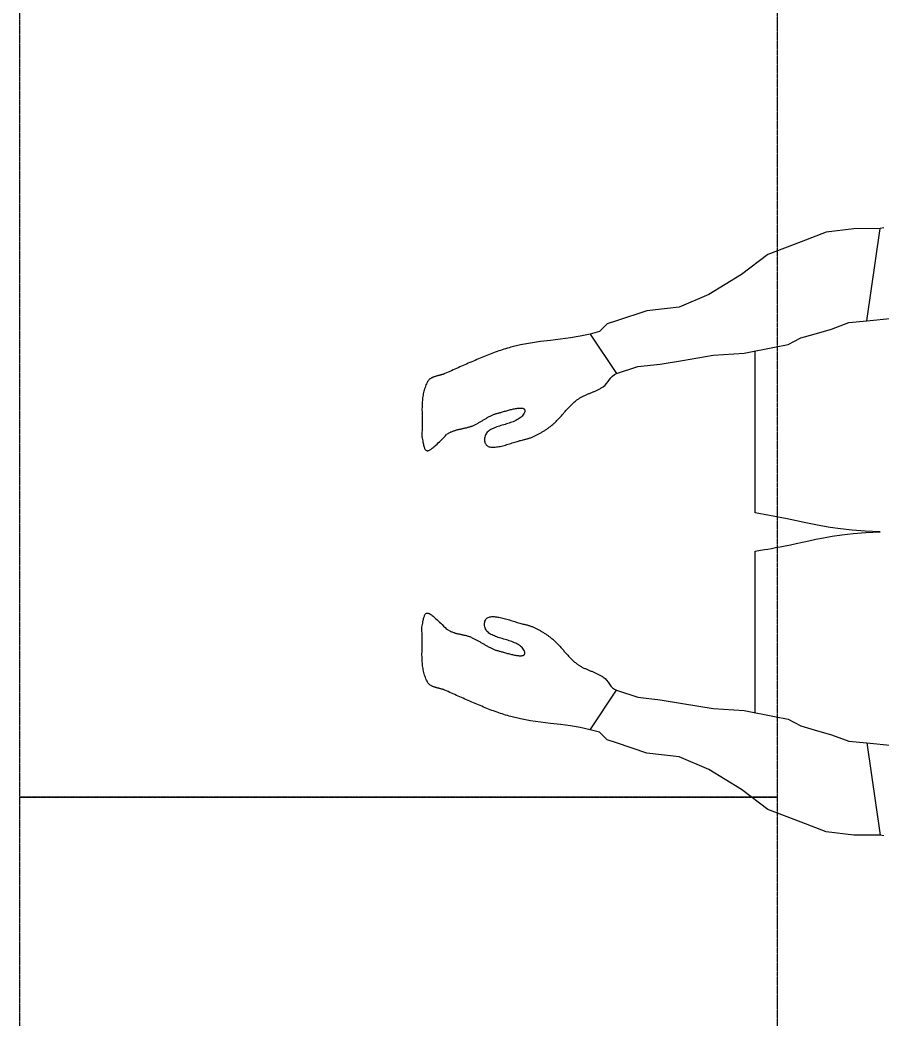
# Model space of a CAD drawing. Header units: millimetres. Extents: x -155 to 94595, y -3153 to 63413.
# Drawn here: x 92565 to 93248, y 46551 to 47343 of the extents above; entities that cross this region are included whole.
import ezdxf

# ---------------------------------------------------------------- set-up
doc = ezdxf.new("R2010")
doc.units = ezdxf.units.MM
doc.linetypes.add('TRATTEGGIATA2', pattern=[0.375, 0.25, -0.125])
doc.layers.add('5', color=1, linetype='TRATTEGGIATA2')
doc.layers.add('int', color=185, linetype='Continuous')

msp = doc.modelspace()

# ---------------------------------------------------------------- linework, layer by layer
at = {"layer": '5'}
for points in [[(93164.86, 46726.989), (92564.86, 46726.989), (92564.86, 47626.989), (93164.86, 47626.989)], [(93164.86, 45826.989), (92564.86, 45826.989), (92564.86, 46726.989), (93164.86, 46726.989)]]:
    msp.add_lwpolyline(points, close=True, dxfattribs=at)
at = {"layer": 'int'}
for p, q in [((93225.641, 47177.339), (93203.65, 47174.742)), ((93246.508, 47177.56), (93225.641, 47177.339)), ((93236.057, 47104.408), (93246.508, 47177.56)), ((93249.456, 47178.092), (93246.508, 47177.56)), ((93203.65, 47174.742), (93183.806, 47167.109)), ((93183.806, 47167.109), (93157.543, 47157.008)), ((93157.543, 47157.008), (93136.495, 47141.172)), ((93136.495, 47141.172), (93110.654, 47125.308)), ((93110.654, 47125.308), (93087.313, 47115.305)), ((93087.313, 47115.305), (93061.564, 47112.428)), ((93061.564, 47112.428), (93037.502, 47104.408)), ((93236.057, 47104.408), (93256.871, 47106.489)), ((93030.1, 47101.94), (93024.188, 47095.854)), ((93037.502, 47104.408), (93030.1, 47101.94)), ((93194.256, 47093.957), (93208.067, 47097.903)), ((93208.067, 47097.903), (93221.741, 47102.976)), ((93221.741, 47102.976), (93236.057, 47104.408)), ((92993.118, 47089.862), (92985.21, 47088.896)), ((93001.004, 47090.94), (92993.118, 47089.862)), ((93008.841, 47092.261), (93001.004, 47090.94)), ((93016.601, 47093.957), (93008.841, 47092.261)), ((93024.188, 47095.854), (93016.601, 47093.957)), ((93016.601, 47093.957), (93037.502, 47062.606)), ((93173.721, 47085.67), (93183.663, 47090.931)), ((93183.663, 47090.931), (93194.256, 47093.957)), ((92946.988, 47081.438), (92945.619, 47080.986)), ((92948.362, 47081.877), (92946.988, 47081.438)), ((92949.739, 47082.304), (92948.362, 47081.877)), ((92951.121, 47082.719), (92949.739, 47082.304)), ((92952.508, 47083.12), (92951.121, 47082.719)), ((92953.899, 47083.507), (92952.508, 47083.12)), ((92961.624, 47085.347), (92953.899, 47083.507)), ((92969.436, 47086.771), (92961.624, 47085.347)), ((92977.307, 47087.91), (92969.436, 47086.771)), ((92985.21, 47088.896), (92977.307, 47087.91)), ((93138.746, 47078.675), (93162.905, 47083.507)), ((93162.905, 47083.507), (93173.721, 47085.67)), ((92926.781, 47073.691), (92925.453, 47073.12)), ((92928.111, 47074.258), (92926.781, 47073.691)), ((92929.442, 47074.819), (92928.111, 47074.258)), ((92930.776, 47075.375), (92929.442, 47074.819)), ((92932.111, 47075.925), (92930.776, 47075.375)), ((92933.449, 47076.469), (92932.111, 47075.925)), ((92934.789, 47077.005), (92933.449, 47076.469)), ((92936.132, 47077.534), (92934.789, 47077.005)), ((92937.478, 47078.055), (92936.132, 47077.534)), ((92938.826, 47078.568), (92937.478, 47078.055)), ((92940.178, 47079.071), (92938.826, 47078.568)), ((92941.533, 47079.566), (92940.178, 47079.071)), ((92942.891, 47080.05), (92941.533, 47079.566)), ((92944.253, 47080.523), (92942.891, 47080.05)), ((92945.619, 47080.986), (92944.253, 47080.523)), ((93089.753, 47073.057), (93114.051, 47077.106)), ((93114.051, 47077.106), (93138.746, 47078.675)), ((93147.36, 46952.223), (93147.36, 47080.398)), ((92908.266, 47065.497), (92906.944, 47064.912)), ((92909.587, 47066.083), (92908.266, 47065.497)), ((92910.908, 47066.672), (92909.587, 47066.083)), ((92912.228, 47067.261), (92910.908, 47066.672)), ((92913.548, 47067.852), (92912.228, 47067.261)), ((92914.869, 47068.442), (92913.548, 47067.852)), ((92916.189, 47069.033), (92914.869, 47068.442)), ((92917.51, 47069.623), (92916.189, 47069.033)), ((92918.832, 47070.211), (92917.51, 47069.623)), ((92920.154, 47070.798), (92918.832, 47070.211)), ((92921.477, 47071.383), (92920.154, 47070.798)), ((92922.801, 47071.965), (92921.477, 47071.383)), ((92924.126, 47072.544), (92922.801, 47071.965)), ((92925.453, 47073.12), (92924.126, 47072.544)), ((93037.502, 47062.606), (93054.374, 47068.23)), ((93054.374, 47068.23), (93072.231, 47070.136)), ((93072.231, 47070.136), (93089.753, 47073.057)), ((92889.096, 47057.836), (92888.822, 47057.561)), ((92889.385, 47058.095), (92889.096, 47057.836)), ((92889.688, 47058.339), (92889.385, 47058.095)), ((92890.005, 47058.57), (92889.688, 47058.339)), ((92890.335, 47058.787), (92890.005, 47058.57)), ((92890.676, 47058.992), (92890.335, 47058.787)), ((92891.029, 47059.186), (92890.676, 47058.992)), ((92891.393, 47059.369), (92891.029, 47059.186)), ((92891.766, 47059.541), (92891.393, 47059.369)), ((92892.148, 47059.705), (92891.766, 47059.541)), ((92892.539, 47059.859), (92892.148, 47059.705)), ((92892.936, 47060.006), (92892.539, 47059.859)), ((92893.341, 47060.146), (92892.936, 47060.006)), ((92893.751, 47060.28), (92893.341, 47060.146)), ((92894.167, 47060.407), (92893.751, 47060.28)), ((92894.587, 47060.53), (92894.167, 47060.407)), ((92895.01, 47060.649), (92894.587, 47060.53)), ((92895.437, 47060.765), (92895.01, 47060.649)), ((92895.865, 47060.878), (92895.437, 47060.765)), ((92896.295, 47060.989), (92895.865, 47060.878)), ((92896.725, 47061.099), (92896.295, 47060.989)), ((92897.155, 47061.209), (92896.725, 47061.099)), ((92897.584, 47061.319), (92897.155, 47061.209)), ((92898.011, 47061.43), (92897.584, 47061.319)), ((92898.435, 47061.543), (92898.011, 47061.43)), ((92898.857, 47061.659), (92898.435, 47061.543)), ((92899.274, 47061.778), (92898.857, 47061.659)), ((92899.686, 47061.902), (92899.274, 47061.778)), ((92900.093, 47062.03), (92899.686, 47061.902)), ((92900.493, 47062.164), (92900.093, 47062.03)), ((92900.886, 47062.304), (92900.493, 47062.164)), ((92901.271, 47062.451), (92900.886, 47062.304)), ((92901.648, 47062.606), (92901.271, 47062.451)), ((92902.973, 47063.177), (92901.648, 47062.606)), ((92904.298, 47063.752), (92902.973, 47063.177)), ((92905.621, 47064.33), (92904.298, 47063.752)), ((92906.944, 47064.912), (92905.621, 47064.33)), ((93030.911, 47056.249), (93032.035, 47057.815)), ((93032.035, 47057.815), (93033.189, 47059.326)), ((93033.189, 47059.326), (93034.44, 47060.69)), ((93034.44, 47060.69), (93035.855, 47061.814)), ((93035.855, 47061.814), (93037.502, 47062.606)), ((92885.485, 47050.626), (92885.179, 47049.613)), ((92885.825, 47051.63), (92885.485, 47050.626)), ((92886.198, 47052.626), (92885.825, 47051.63)), ((92886.608, 47053.612), (92886.198, 47052.626)), ((92887.054, 47054.587), (92886.608, 47053.612)), ((92887.54, 47055.552), (92887.054, 47054.587)), ((92887.707, 47055.934), (92887.54, 47055.552)), ((92887.893, 47056.296), (92887.707, 47055.934)), ((92888.099, 47056.639), (92887.893, 47056.296)), ((92888.323, 47056.964), (92888.099, 47056.639)), ((92888.564, 47057.271), (92888.323, 47056.964)), ((92888.822, 47057.561), (92888.564, 47057.271)), ((93022.335, 47049.547), (93022.878, 47049.805)), ((93022.878, 47049.805), (93023.416, 47050.07)), ((93023.416, 47050.07), (93023.95, 47050.342)), ((93023.95, 47050.342), (93024.48, 47050.622)), ((93024.48, 47050.622), (93025.006, 47050.909)), ((93025.006, 47050.909), (93025.526, 47051.206)), ((93025.526, 47051.206), (93026.04, 47051.512)), ((93026.04, 47051.512), (93026.549, 47051.829)), ((93026.549, 47051.829), (93027.051, 47052.156)), ((93027.051, 47052.156), (93028.486, 47053.327)), ((93028.486, 47053.327), (93029.75, 47054.722)), ((93029.75, 47054.722), (93030.911, 47056.249)), ((92883.814, 47042.308), (92883.713, 47041.239)), ((92883.936, 47043.371), (92883.814, 47042.308)), ((92884.08, 47044.428), (92883.936, 47043.371)), ((92884.247, 47045.479), (92884.08, 47044.428)), ((92884.439, 47046.524), (92884.247, 47045.479)), ((92884.657, 47047.561), (92884.439, 47046.524)), ((92884.903, 47048.591), (92884.657, 47047.561)), ((92885.179, 47049.613), (92884.903, 47048.591)), ((93006.151, 47041.706), (93006.635, 47042.06)), ((93006.635, 47042.06), (93007.127, 47042.402)), ((93007.127, 47042.402), (93007.625, 47042.732)), ((93007.625, 47042.732), (93008.13, 47043.052)), ((93008.13, 47043.052), (93008.641, 47043.361)), ((93008.641, 47043.361), (93009.157, 47043.66)), ((93009.157, 47043.66), (93009.679, 47043.951)), ((93009.679, 47043.951), (93010.207, 47044.232)), ((93010.207, 47044.232), (93010.738, 47044.506)), ((93010.738, 47044.506), (93011.274, 47044.773)), ((93011.274, 47044.773), (93011.814, 47045.033)), ((93011.814, 47045.033), (93012.358, 47045.288)), ((93012.358, 47045.288), (93012.904, 47045.536)), ((93012.904, 47045.536), (93013.454, 47045.78)), ((93013.454, 47045.78), (93014.006, 47046.02)), ((93014.006, 47046.02), (93014.56, 47046.257)), ((93014.56, 47046.257), (93015.116, 47046.49)), ((93015.116, 47046.49), (93015.673, 47046.722)), ((93015.673, 47046.722), (93016.231, 47046.951)), ((93016.231, 47046.951), (93016.79, 47047.18)), ((93016.79, 47047.18), (93017.349, 47047.408)), ((93017.349, 47047.408), (93017.908, 47047.637)), ((93017.908, 47047.637), (93018.467, 47047.866)), ((93018.467, 47047.866), (93019.025, 47048.097)), ((93019.025, 47048.097), (93019.582, 47048.33)), ((93019.582, 47048.33), (93020.137, 47048.565)), ((93020.137, 47048.565), (93020.69, 47048.804)), ((93020.69, 47048.804), (93021.241, 47049.047)), ((93021.241, 47049.047), (93021.79, 47049.294)), ((93021.79, 47049.294), (93022.335, 47049.547)), ((92883.44, 47034.736), (92883.436, 47033.641)), ((92883.453, 47035.829), (92883.44, 47034.736)), ((92883.477, 47036.918), (92883.453, 47035.829)), ((92883.514, 47038.005), (92883.477, 47036.918)), ((92883.564, 47039.087), (92883.514, 47038.005)), ((92883.63, 47040.165), (92883.564, 47039.087)), ((92883.713, 47041.239), (92883.63, 47040.165)), ((92951.98, 47033.621), (92952.799, 47033.835)), ((92952.799, 47033.835), (92953.619, 47034.042)), ((92953.619, 47034.042), (92954.436, 47034.24)), ((92954.436, 47034.24), (92955.246, 47034.428)), ((92955.246, 47034.428), (92956.047, 47034.603)), ((92956.047, 47034.603), (92956.836, 47034.763)), ((92956.836, 47034.763), (92957.608, 47034.907)), ((92957.608, 47034.907), (92958.36, 47035.032)), ((92958.36, 47035.032), (92959.088, 47035.137)), ((92959.088, 47035.137), (92959.791, 47035.219)), ((92959.791, 47035.219), (92960.463, 47035.276)), ((92960.463, 47035.276), (92961.102, 47035.308)), ((92961.102, 47035.308), (92961.704, 47035.31)), ((92961.704, 47035.31), (92962.265, 47035.283)), ((92962.265, 47035.283), (92962.783, 47035.223)), ((92962.783, 47035.223), (92963.254, 47035.128)), ((92963.254, 47035.128), (92963.675, 47034.997)), ((92963.675, 47034.997), (92964.041, 47034.828)), ((92964.041, 47034.828), (92964.35, 47034.619)), ((92964.35, 47034.619), (92964.598, 47034.367)), ((92964.598, 47034.367), (92964.783, 47034.071)), ((92964.783, 47034.071), (92964.899, 47033.729)), ((92997.455, 47033.267), (92997.96, 47033.838)), ((92997.96, 47033.838), (92998.467, 47034.406)), ((92998.467, 47034.406), (92998.978, 47034.971)), ((92998.978, 47034.971), (92999.492, 47035.532)), ((92999.492, 47035.532), (93000.01, 47036.087)), ((93000.01, 47036.087), (93000.533, 47036.638)), ((93000.533, 47036.638), (93001.061, 47037.182)), ((93001.061, 47037.182), (93001.596, 47037.72)), ((93001.596, 47037.72), (93002.136, 47038.25)), ((93002.136, 47038.25), (93002.684, 47038.773)), ((93002.684, 47038.773), (93003.24, 47039.287)), ((93003.24, 47039.287), (93003.803, 47039.792)), ((93003.803, 47039.792), (93004.376, 47040.286)), ((93004.376, 47040.286), (93004.957, 47040.771)), ((93004.957, 47040.771), (93005.549, 47041.244)), ((93005.549, 47041.244), (93006.151, 47041.706)), ((92883.436, 47033.641), (92883.441, 47032.544)), ((92883.441, 47032.544), (92883.451, 47031.445)), ((92883.451, 47031.445), (92883.466, 47030.345)), ((92883.466, 47030.345), (92883.484, 47029.244)), ((92883.484, 47029.244), (92883.503, 47028.143)), ((92883.503, 47028.143), (92883.523, 47027.042)), ((92883.523, 47027.042), (92883.541, 47025.941)), ((92883.541, 47025.941), (92883.556, 47024.84)), ((92931.572, 47025.626), (92932.09, 47025.938)), ((92932.09, 47025.938), (92932.608, 47026.249)), ((92932.608, 47026.249), (92933.127, 47026.559)), ((92933.127, 47026.559), (92933.646, 47026.867)), ((92933.646, 47026.867), (92934.167, 47027.171)), ((92934.167, 47027.171), (92934.689, 47027.472)), ((92934.689, 47027.472), (92935.213, 47027.769)), ((92935.213, 47027.769), (92935.739, 47028.06)), ((92935.739, 47028.06), (92936.266, 47028.346)), ((92936.266, 47028.346), (92936.797, 47028.626)), ((92936.797, 47028.626), (92937.33, 47028.899)), ((92937.33, 47028.899), (92937.866, 47029.164)), ((92937.866, 47029.164), (92938.405, 47029.421)), ((92938.405, 47029.421), (92938.948, 47029.67)), ((92938.948, 47029.67), (92939.494, 47029.908)), ((92939.494, 47029.908), (92940.045, 47030.137)), ((92940.045, 47030.137), (92940.6, 47030.354)), ((92940.6, 47030.354), (92941.159, 47030.56)), ((92941.159, 47030.56), (92941.724, 47030.754)), ((92941.724, 47030.754), (92942.293, 47030.935)), ((92942.293, 47030.935), (92942.868, 47031.102)), ((92942.868, 47031.102), (92943.449, 47031.255)), ((92943.449, 47031.255), (92943.993, 47031.395)), ((92943.993, 47031.395), (92944.58, 47031.552)), ((92944.58, 47031.552), (92945.204, 47031.724)), ((92945.204, 47031.724), (92945.863, 47031.909)), ((92945.863, 47031.909), (92946.554, 47032.105)), ((92946.554, 47032.105), (92947.272, 47032.31)), ((92947.272, 47032.31), (92948.015, 47032.522)), ((92948.015, 47032.522), (92948.78, 47032.74)), ((92948.78, 47032.74), (92949.562, 47032.96)), ((92949.562, 47032.96), (92950.358, 47033.182)), ((92950.358, 47033.182), (92951.165, 47033.403)), ((92951.165, 47033.403), (92951.98, 47033.621)), ((92959.6, 47026.389), (92958.7, 47025.873)), ((92960.454, 47026.943), (92959.6, 47026.389)), ((92961.257, 47027.539), (92960.454, 47026.943)), ((92962.005, 47028.179), (92961.257, 47027.539)), ((92962.692, 47028.867), (92962.005, 47028.179)), ((92963.315, 47029.607), (92962.692, 47028.867)), ((92963.869, 47030.402), (92963.315, 47029.607)), ((92964.35, 47031.255), (92963.869, 47030.402)), ((92964.622, 47031.858), (92964.35, 47031.255)), ((92964.81, 47032.405), (92964.622, 47031.858)), ((92964.916, 47032.898), (92964.81, 47032.405)), ((92964.899, 47033.729), (92964.945, 47033.339)), ((92964.945, 47033.339), (92964.916, 47032.898)), ((92990.868, 47025.873), (92991.391, 47026.423)), ((92991.391, 47026.423), (92991.909, 47026.979)), ((92991.909, 47026.979), (92992.423, 47027.54)), ((92992.423, 47027.54), (92992.934, 47028.104)), ((92992.934, 47028.104), (92993.441, 47028.673)), ((92993.441, 47028.673), (92993.946, 47029.244)), ((92993.946, 47029.244), (92994.448, 47029.817)), ((92994.448, 47029.817), (92994.95, 47030.392)), ((92994.95, 47030.392), (92995.45, 47030.967)), ((92995.45, 47030.967), (92995.951, 47031.543)), ((92995.951, 47031.543), (92996.451, 47032.119)), ((92996.451, 47032.119), (92996.952, 47032.694)), ((92996.952, 47032.694), (92997.455, 47033.267)), ((92883.493, 47018.281), (92883.443, 47017.199)), ((92883.529, 47019.367), (92883.493, 47018.281)), ((92883.553, 47020.457), (92883.529, 47019.367)), ((92883.566, 47021.549), (92883.553, 47020.457)), ((92883.556, 47024.84), (92883.566, 47023.742)), ((92883.566, 47023.742), (92883.57, 47022.645)), ((92883.57, 47022.645), (92883.566, 47021.549)), ((92912.175, 47018.081), (92911.653, 47017.956)), ((92912.699, 47018.203), (92912.175, 47018.081)), ((92913.224, 47018.322), (92912.699, 47018.203)), ((92913.751, 47018.439), (92913.224, 47018.322)), ((92914.278, 47018.555), (92913.751, 47018.439)), ((92914.805, 47018.67), (92914.278, 47018.555)), ((92915.333, 47018.785), (92914.805, 47018.67)), ((92915.861, 47018.901), (92915.333, 47018.785)), ((92916.388, 47019.018), (92915.861, 47018.901)), ((92916.914, 47019.138), (92916.388, 47019.018)), ((92917.439, 47019.26), (92916.914, 47019.138)), ((92917.963, 47019.386), (92917.439, 47019.26)), ((92918.484, 47019.517), (92917.963, 47019.386)), ((92919.004, 47019.653), (92918.484, 47019.517)), ((92919.521, 47019.794), (92919.004, 47019.653)), ((92920.034, 47019.942), (92919.521, 47019.794)), ((92920.545, 47020.097), (92920.034, 47019.942)), ((92921.052, 47020.26), (92920.545, 47020.097)), ((92921.555, 47020.432), (92921.052, 47020.26)), ((92922.054, 47020.614), (92921.555, 47020.432)), ((92922.548, 47020.805), (92922.054, 47020.614)), ((92922.548, 47020.805), (92923.103, 47021.033)), ((92923.103, 47021.033), (92923.653, 47021.271)), ((92923.653, 47021.271), (92924.199, 47021.519)), ((92924.199, 47021.519), (92924.741, 47021.776)), ((92924.741, 47021.776), (92925.28, 47022.041)), ((92925.28, 47022.041), (92925.816, 47022.314)), ((92925.816, 47022.314), (92926.348, 47022.593)), ((92926.348, 47022.593), (92926.878, 47022.879)), ((92926.878, 47022.879), (92927.406, 47023.17)), ((92927.406, 47023.17), (92927.931, 47023.467)), ((92927.931, 47023.467), (92928.455, 47023.768)), ((92928.455, 47023.768), (92928.977, 47024.072)), ((92928.977, 47024.072), (92929.497, 47024.379)), ((92929.497, 47024.379), (92930.017, 47024.689)), ((92930.017, 47024.689), (92930.535, 47025)), ((92930.535, 47025), (92931.054, 47025.313)), ((92931.054, 47025.313), (92931.572, 47025.626)), ((92938.09, 47018.354), (92937.283, 47017.858)), ((92938.947, 47018.817), (92938.09, 47018.354)), ((92939.85, 47019.251), (92938.947, 47018.817)), ((92940.795, 47019.658), (92939.85, 47019.251)), ((92941.776, 47020.043), (92940.795, 47019.658)), ((92942.789, 47020.409), (92941.776, 47020.043)), ((92943.829, 47020.758), (92942.789, 47020.409)), ((92944.893, 47021.096), (92943.829, 47020.758)), ((92945.974, 47021.424), (92944.893, 47021.096)), ((92947.069, 47021.746), (92945.974, 47021.424)), ((92948.174, 47022.066), (92947.069, 47021.746)), ((92949.282, 47022.387), (92948.174, 47022.066)), ((92950.391, 47022.712), (92949.282, 47022.387)), ((92951.494, 47023.044), (92950.391, 47022.712)), ((92952.589, 47023.388), (92951.494, 47023.044)), ((92953.669, 47023.747), (92952.589, 47023.388)), ((92954.731, 47024.123), (92953.669, 47023.747)), ((92955.769, 47024.52), (92954.731, 47024.123)), ((92956.78, 47024.942), (92955.769, 47024.52)), ((92957.759, 47025.392), (92956.78, 47024.942)), ((92958.7, 47025.873), (92957.759, 47025.392)), ((92981.314, 47017.998), (92981.816, 47018.339)), ((92981.816, 47018.339), (92982.315, 47018.683)), ((92982.315, 47018.683), (92982.811, 47019.03)), ((92982.811, 47019.03), (92983.305, 47019.38)), ((92983.305, 47019.38), (92983.795, 47019.733)), ((92983.795, 47019.733), (92984.283, 47020.088)), ((92984.283, 47020.088), (92984.768, 47020.446)), ((92984.768, 47020.446), (92985.25, 47020.805)), ((92985.25, 47020.805), (92985.852, 47021.267)), ((92985.852, 47021.267), (92986.444, 47021.74)), ((92986.444, 47021.74), (92987.025, 47022.224)), ((92987.025, 47022.224), (92987.598, 47022.719)), ((92987.598, 47022.719), (92988.161, 47023.224)), ((92988.161, 47023.224), (92988.717, 47023.738)), ((92988.717, 47023.738), (92989.265, 47024.26)), ((92989.265, 47024.26), (92989.805, 47024.791)), ((92989.805, 47024.791), (92990.34, 47025.329)), ((92990.34, 47025.329), (92990.868, 47025.873)), ((92883.294, 47015.047), (92883.192, 47013.978)), ((92883.192, 47013.978), (92883.401, 47012.727)), ((92883.377, 47016.12), (92883.294, 47015.047)), ((92883.443, 47017.199), (92883.377, 47016.12)), ((92883.401, 47012.727), (92883.601, 47011.542)), ((92883.601, 47011.542), (92883.793, 47010.424)), ((92883.793, 47010.424), (92883.981, 47009.371)), ((92898.243, 47009.584), (92899.328, 47010.656)), ((92899.328, 47010.656), (92900.473, 47011.795)), ((92900.473, 47011.795), (92901.681, 47013.001)), ((92901.681, 47013.001), (92902.954, 47014.274)), ((92903.385, 47014.586), (92902.954, 47014.274)), ((92903.825, 47014.881), (92903.385, 47014.586)), ((92904.272, 47015.161), (92903.825, 47014.881)), ((92904.726, 47015.426), (92904.272, 47015.161)), ((92905.187, 47015.676), (92904.726, 47015.426)), ((92905.654, 47015.913), (92905.187, 47015.676)), ((92906.128, 47016.137), (92905.654, 47015.913)), ((92906.608, 47016.349), (92906.128, 47016.137)), ((92907.093, 47016.549), (92906.608, 47016.349)), ((92907.583, 47016.739), (92907.093, 47016.549)), ((92908.078, 47016.918), (92907.583, 47016.739)), ((92908.578, 47017.089), (92908.078, 47016.918)), ((92909.082, 47017.25), (92908.578, 47017.089)), ((92909.59, 47017.404), (92909.082, 47017.25)), ((92910.101, 47017.551), (92909.59, 47017.404)), ((92910.616, 47017.691), (92910.101, 47017.551)), ((92911.133, 47017.826), (92910.616, 47017.691)), ((92911.653, 47017.956), (92911.133, 47017.826)), ((92933.048, 47011.364), (92932.999, 47010.355)), ((92932.999, 47010.355), (92933.04, 47009.435)), ((92933.195, 47012.307), (92933.048, 47011.364)), ((92933.433, 47013.186), (92933.195, 47012.307)), ((92933.758, 47014.006), (92933.433, 47013.186)), ((92934.166, 47014.769), (92933.758, 47014.006)), ((92934.651, 47015.48), (92934.166, 47014.769)), ((92935.211, 47016.14), (92934.651, 47015.48)), ((92935.839, 47016.755), (92935.211, 47016.14)), ((92936.531, 47017.326), (92935.839, 47016.755)), ((92937.283, 47017.858), (92936.531, 47017.326)), ((92962.687, 47009.976), (92963.538, 47010.181)), ((92963.538, 47010.181), (92964.35, 47010.355)), ((92964.35, 47010.355), (92964.939, 47010.478)), ((92964.939, 47010.478), (92965.526, 47010.612)), ((92965.526, 47010.612), (92966.11, 47010.756)), ((92966.11, 47010.756), (92966.691, 47010.91)), ((92966.691, 47010.91), (92967.269, 47011.074)), ((92967.269, 47011.074), (92967.845, 47011.247)), ((92967.845, 47011.247), (92968.418, 47011.429)), ((92968.418, 47011.429), (92968.987, 47011.621)), ((92968.987, 47011.621), (92969.554, 47011.821)), ((92969.554, 47011.821), (92970.119, 47012.03)), ((92970.119, 47012.03), (92970.68, 47012.247)), ((92970.68, 47012.247), (92971.239, 47012.472)), ((92971.239, 47012.472), (92971.794, 47012.706)), ((92971.794, 47012.706), (92972.347, 47012.947)), ((92972.347, 47012.947), (92972.897, 47013.195)), ((92972.897, 47013.195), (92973.445, 47013.451)), ((92973.445, 47013.451), (92973.989, 47013.713)), ((92973.989, 47013.713), (92974.531, 47013.983)), ((92974.531, 47013.983), (92975.07, 47014.259)), ((92975.07, 47014.259), (92975.606, 47014.541)), ((92975.606, 47014.541), (92976.139, 47014.829)), ((92976.139, 47014.829), (92976.669, 47015.123)), ((92976.669, 47015.123), (92977.196, 47015.423)), ((92977.196, 47015.423), (92977.721, 47015.729)), ((92977.721, 47015.729), (92978.243, 47016.039)), ((92978.243, 47016.039), (92978.762, 47016.355)), ((92978.762, 47016.355), (92979.278, 47016.675)), ((92979.278, 47016.675), (92979.791, 47016.999)), ((92979.791, 47016.999), (92980.302, 47017.328)), ((92980.302, 47017.328), (92980.809, 47017.662)), ((92980.809, 47017.662), (92981.314, 47017.998)), ((92883.981, 47009.371), (92884.166, 47008.384)), ((92884.166, 47008.384), (92884.35, 47007.463)), ((92884.35, 47007.463), (92884.535, 47006.607)), ((92884.535, 47006.607), (92884.723, 47005.818)), ((92884.723, 47005.818), (92884.916, 47005.096)), ((92884.916, 47005.096), (92885.116, 47004.439)), ((92885.116, 47004.439), (92885.325, 47003.848)), ((92885.325, 47003.848), (92885.545, 47003.323)), ((92885.545, 47003.323), (92885.778, 47002.865)), ((92885.778, 47002.865), (92886.026, 47002.473)), ((92886.026, 47002.473), (92886.291, 47002.147)), ((92889.263, 47001.927), (92889.772, 47002.199)), ((92889.772, 47002.199), (92890.317, 47002.537)), ((92890.317, 47002.537), (92890.901, 47002.942)), ((92890.901, 47002.942), (92891.526, 47003.413)), ((92891.526, 47003.413), (92892.194, 47003.951)), ((92892.194, 47003.951), (92892.907, 47004.555)), ((92892.907, 47004.555), (92893.668, 47005.227)), ((92893.668, 47005.227), (92894.477, 47005.964)), ((92894.477, 47005.964), (92895.337, 47006.769)), ((92895.337, 47006.769), (92896.25, 47007.641)), ((92896.25, 47007.641), (92897.218, 47008.579)), ((92897.218, 47008.579), (92898.243, 47009.584)), ((92933.04, 47009.435), (92933.161, 47008.603)), ((92933.161, 47008.603), (92933.358, 47007.855)), ((92933.358, 47007.855), (92933.629, 47007.189)), ((92933.629, 47007.189), (92933.97, 47006.601)), ((92933.97, 47006.601), (92934.379, 47006.087)), ((92934.379, 47006.087), (92934.851, 47005.646)), ((92934.851, 47005.646), (92935.383, 47005.273)), ((92935.383, 47005.273), (92935.973, 47004.965)), ((92935.973, 47004.965), (92936.617, 47004.719)), ((92936.617, 47004.719), (92937.312, 47004.533)), ((92937.312, 47004.533), (92938.055, 47004.402)), ((92938.055, 47004.402), (92938.842, 47004.324)), ((92938.842, 47004.324), (92939.67, 47004.296)), ((92939.67, 47004.296), (92940.537, 47004.314)), ((92940.537, 47004.314), (92941.438, 47004.375)), ((92941.438, 47004.375), (92942.37, 47004.475)), ((92942.37, 47004.475), (92943.331, 47004.613)), ((92943.331, 47004.613), (92944.317, 47004.784)), ((92944.317, 47004.784), (92945.325, 47004.985)), ((92945.325, 47004.985), (92946.352, 47005.214)), ((92946.352, 47005.214), (92947.394, 47005.467)), ((92947.394, 47005.467), (92948.448, 47005.74)), ((92948.448, 47005.74), (92949.512, 47006.032)), ((92949.512, 47006.032), (92950.581, 47006.337)), ((92950.581, 47006.337), (92951.652, 47006.654)), ((92951.652, 47006.654), (92952.723, 47006.979)), ((92952.723, 47006.979), (92953.79, 47007.309)), ((92953.79, 47007.309), (92954.85, 47007.641)), ((92954.85, 47007.641), (92955.9, 47007.971)), ((92955.9, 47007.971), (92956.936, 47008.297)), ((92956.936, 47008.297), (92957.955, 47008.615)), ((92957.955, 47008.615), (92958.955, 47008.922)), ((92958.955, 47008.922), (92959.931, 47009.215)), ((92959.931, 47009.215), (92960.88, 47009.49)), ((92960.88, 47009.49), (92961.8, 47009.745)), ((92961.8, 47009.745), (92962.687, 47009.976)), ((92886.291, 47002.147), (92886.575, 47001.887)), ((92886.575, 47001.887), (92886.88, 47001.694)), ((92886.88, 47001.694), (92887.208, 47001.567)), ((92887.208, 47001.567), (92887.561, 47001.506)), ((92887.561, 47001.506), (92887.941, 47001.512)), ((92887.941, 47001.512), (92888.35, 47001.584)), ((92888.35, 47001.584), (92888.79, 47001.722)), ((92888.79, 47001.722), (92889.263, 47001.927)), ((93158.764, 46950.191), (93147.36, 46952.223)), ((93172.91, 46947.567), (93158.764, 46950.191)), ((93180.214, 46946.077), (93172.91, 46947.567)), ((93186.408, 46944.733), (93180.214, 46946.077)), ((93192.797, 46943.37), (93186.408, 46944.733)), ((93199.584, 46942.031), (93192.797, 46943.37)), ((93206.969, 46940.76), (93199.584, 46942.031)), ((93215.153, 46939.598), (93206.969, 46940.76)), ((93224.337, 46938.59), (93215.153, 46939.598)), ((93190.032, 46930.214), (93195.565, 46931.42)), ((93195.565, 46931.42), (93201.671, 46932.635)), ((93201.671, 46932.635), (93208.513, 46933.813)), ((93208.513, 46933.813), (93216.254, 46934.905)), ((93216.254, 46934.905), (93225.058, 46935.866)), ((93234.722, 46937.777), (93224.337, 46938.59)), ((93225.058, 46935.866), (93235.088, 46936.647)), ((93246.508, 46937.203), (93234.722, 46937.777)), ((93235.088, 46936.647), (93246.508, 46937.203)), ((93151.678, 46922.641), (93154.918, 46923.204)), ((93154.918, 46923.204), (93157.405, 46923.638)), ((93157.405, 46923.638), (93160.299, 46924.15)), ((93160.299, 46924.15), (93163.576, 46924.744)), ((93163.576, 46924.744), (93167.213, 46925.423)), ((93167.213, 46925.423), (93171.188, 46926.191)), ((93171.188, 46926.191), (93175.477, 46927.051)), ((93175.477, 46927.051), (93180.058, 46928.007)), ((93180.058, 46928.007), (93184.907, 46929.063)), ((93184.907, 46929.063), (93190.032, 46930.214)), ((93147.36, 46921.889), (93151.678, 46922.641)), ((93147.36, 46794.008), (93147.36, 46921.889)), ((92884.35, 46866.943), (92884.535, 46867.798)), ((92884.535, 46867.798), (92884.723, 46868.587)), ((92884.723, 46868.587), (92884.916, 46869.31)), ((92884.916, 46869.31), (92885.116, 46869.967)), ((92885.116, 46869.967), (92885.325, 46870.558)), ((92885.325, 46870.558), (92885.545, 46871.082)), ((92885.545, 46871.082), (92885.778, 46871.541)), ((92885.778, 46871.541), (92886.026, 46871.933)), ((92886.026, 46871.933), (92886.291, 46872.259)), ((92886.291, 46872.259), (92886.575, 46872.518)), ((92886.575, 46872.518), (92886.88, 46872.712)), ((92886.88, 46872.712), (92887.208, 46872.839)), ((92887.208, 46872.839), (92887.561, 46872.9)), ((92887.561, 46872.9), (92887.941, 46872.894)), ((92887.941, 46872.894), (92888.35, 46872.822)), ((92888.35, 46872.822), (92888.79, 46872.683)), ((92888.79, 46872.683), (92889.263, 46872.478)), ((92889.263, 46872.478), (92889.772, 46872.207)), ((92889.772, 46872.207), (92890.317, 46871.869)), ((92890.317, 46871.869), (92890.901, 46871.464)), ((92890.901, 46871.464), (92891.526, 46870.993)), ((92891.526, 46870.993), (92892.194, 46870.455)), ((92892.194, 46870.455), (92892.907, 46869.85)), ((92892.907, 46869.85), (92893.668, 46869.179)), ((92893.668, 46869.179), (92894.477, 46868.441)), ((92894.477, 46868.441), (92895.337, 46867.636)), ((92895.337, 46867.636), (92896.25, 46866.765)), ((92933.629, 46867.217), (92933.97, 46867.805)), ((92933.97, 46867.805), (92934.379, 46868.318)), ((92934.379, 46868.318), (92934.851, 46868.76)), ((92934.851, 46868.76), (92935.383, 46869.133)), ((92935.383, 46869.133), (92935.973, 46869.44)), ((92935.973, 46869.44), (92936.617, 46869.686)), ((92936.617, 46869.686), (92937.312, 46869.872)), ((92937.312, 46869.872), (92938.055, 46870.003)), ((92938.055, 46870.003), (92938.842, 46870.081)), ((92938.842, 46870.081), (92939.67, 46870.11)), ((92939.67, 46870.11), (92940.537, 46870.092)), ((92940.537, 46870.092), (92941.438, 46870.031)), ((92941.438, 46870.031), (92942.37, 46869.93)), ((92942.37, 46869.93), (92943.331, 46869.793)), ((92943.331, 46869.793), (92944.317, 46869.621)), ((92944.317, 46869.621), (92945.325, 46869.42)), ((92945.325, 46869.42), (92946.352, 46869.191)), ((92946.352, 46869.191), (92947.394, 46868.939)), ((92947.394, 46868.939), (92948.448, 46868.665)), ((92948.448, 46868.665), (92949.512, 46868.374)), ((92949.512, 46868.374), (92950.581, 46868.068)), ((92950.581, 46868.068), (92951.652, 46867.751)), ((92951.652, 46867.751), (92952.723, 46867.426)), ((92883.192, 46860.428), (92883.401, 46861.678)), ((92883.294, 46859.359), (92883.192, 46860.428)), ((92883.401, 46861.678), (92883.601, 46862.863)), ((92883.601, 46862.863), (92883.793, 46863.982)), ((92883.793, 46863.982), (92883.981, 46865.035)), ((92883.981, 46865.035), (92884.166, 46866.022)), ((92884.166, 46866.022), (92884.35, 46866.943)), ((92896.25, 46866.765), (92897.218, 46865.826)), ((92897.218, 46865.826), (92898.243, 46864.821)), ((92898.243, 46864.821), (92899.328, 46863.749)), ((92899.328, 46863.749), (92900.473, 46862.61)), ((92900.473, 46862.61), (92901.681, 46861.405)), ((92901.681, 46861.405), (92902.954, 46860.132)), ((92903.385, 46859.82), (92902.954, 46860.132)), ((92903.825, 46859.524), (92903.385, 46859.82)), ((92932.999, 46864.051), (92933.04, 46864.97)), ((92933.048, 46863.041), (92932.999, 46864.051)), ((92933.04, 46864.97), (92933.161, 46865.802)), ((92933.195, 46862.099), (92933.048, 46863.041)), ((92933.161, 46865.802), (92933.358, 46866.55)), ((92933.433, 46861.219), (92933.195, 46862.099)), ((92933.358, 46866.55), (92933.629, 46867.217)), ((92933.758, 46860.399), (92933.433, 46861.219)), ((92934.166, 46859.636), (92933.758, 46860.399)), ((92952.723, 46867.426), (92953.79, 46867.096)), ((92953.79, 46867.096), (92954.85, 46866.764)), ((92954.85, 46866.764), (92955.9, 46866.434)), ((92955.9, 46866.434), (92956.936, 46866.108)), ((92956.936, 46866.108), (92957.955, 46865.79)), ((92957.955, 46865.79), (92958.955, 46865.484)), ((92958.955, 46865.484), (92959.931, 46865.191)), ((92959.931, 46865.191), (92960.88, 46864.915)), ((92960.88, 46864.915), (92961.8, 46864.66)), ((92961.8, 46864.66), (92962.687, 46864.429)), ((92962.687, 46864.429), (92963.538, 46864.225)), ((92963.538, 46864.225), (92964.35, 46864.051)), ((92964.35, 46864.051), (92964.939, 46863.927)), ((92964.939, 46863.927), (92965.526, 46863.793)), ((92965.526, 46863.793), (92966.11, 46863.649)), ((92966.11, 46863.649), (92966.691, 46863.495)), ((92966.691, 46863.495), (92967.269, 46863.332)), ((92967.269, 46863.332), (92967.845, 46863.158)), ((92967.845, 46863.158), (92968.418, 46862.976)), ((92968.418, 46862.976), (92968.987, 46862.785)), ((92968.987, 46862.785), (92969.554, 46862.584)), ((92969.554, 46862.584), (92970.119, 46862.375)), ((92970.119, 46862.375), (92970.68, 46862.158)), ((92970.68, 46862.158), (92971.239, 46861.933)), ((92971.239, 46861.933), (92971.794, 46861.7)), ((92971.794, 46861.7), (92972.347, 46861.459)), ((92972.347, 46861.459), (92972.897, 46861.21)), ((92972.897, 46861.21), (92973.445, 46860.955)), ((92973.445, 46860.955), (92973.989, 46860.692)), ((92973.989, 46860.692), (92974.531, 46860.423)), ((92974.531, 46860.423), (92975.07, 46860.147)), ((92975.07, 46860.147), (92975.606, 46859.865)), ((92975.606, 46859.865), (92976.139, 46859.576)), ((92883.377, 46858.285), (92883.294, 46859.359)), ((92883.443, 46857.207), (92883.377, 46858.285)), ((92883.493, 46856.124), (92883.443, 46857.207)), ((92883.529, 46855.038), (92883.493, 46856.124)), ((92883.553, 46853.949), (92883.529, 46855.038)), ((92883.566, 46852.856), (92883.553, 46853.949)), ((92883.57, 46851.761), (92883.566, 46852.856)), ((92904.272, 46859.244), (92903.825, 46859.524)), ((92904.726, 46858.98), (92904.272, 46859.244)), ((92905.187, 46858.729), (92904.726, 46858.98)), ((92905.654, 46858.492), (92905.187, 46858.729)), ((92906.128, 46858.268), (92905.654, 46858.492)), ((92906.608, 46858.057), (92906.128, 46858.268)), ((92907.093, 46857.856), (92906.608, 46858.057)), ((92907.583, 46857.667), (92907.093, 46857.856)), ((92908.078, 46857.487), (92907.583, 46857.667)), ((92908.578, 46857.317), (92908.078, 46857.487)), ((92909.082, 46857.155), (92908.578, 46857.317)), ((92909.59, 46857.001), (92909.082, 46857.155)), ((92910.101, 46856.854), (92909.59, 46857.001)), ((92910.616, 46856.714), (92910.101, 46856.854)), ((92911.133, 46856.579), (92910.616, 46856.714)), ((92911.653, 46856.45), (92911.133, 46856.579)), ((92912.175, 46856.324), (92911.653, 46856.45)), ((92912.699, 46856.202), (92912.175, 46856.324)), ((92913.224, 46856.083), (92912.699, 46856.202)), ((92913.751, 46855.966), (92913.224, 46856.083)), ((92914.278, 46855.85), (92913.751, 46855.966)), ((92914.805, 46855.735), (92914.278, 46855.85)), ((92915.333, 46855.62), (92914.805, 46855.735)), ((92915.861, 46855.505), (92915.333, 46855.62)), ((92916.388, 46855.387), (92915.861, 46855.505)), ((92916.914, 46855.268), (92916.388, 46855.387)), ((92917.439, 46855.145), (92916.914, 46855.268)), ((92917.963, 46855.019), (92917.439, 46855.145)), ((92918.484, 46854.888), (92917.963, 46855.019)), ((92919.004, 46854.753), (92918.484, 46854.888)), ((92919.521, 46854.611), (92919.004, 46854.753)), ((92920.034, 46854.463), (92919.521, 46854.611)), ((92920.545, 46854.308), (92920.034, 46854.463)), ((92921.052, 46854.145), (92920.545, 46854.308)), ((92921.555, 46853.973), (92921.052, 46854.145)), ((92922.054, 46853.792), (92921.555, 46853.973)), ((92922.548, 46853.6), (92922.054, 46853.792)), ((92922.548, 46853.6), (92923.103, 46853.372)), ((92923.103, 46853.372), (92923.653, 46853.134)), ((92923.653, 46853.134), (92924.199, 46852.886)), ((92924.199, 46852.886), (92924.741, 46852.629)), ((92924.741, 46852.629), (92925.28, 46852.364)), ((92925.28, 46852.364), (92925.816, 46852.092)), ((92925.816, 46852.092), (92926.348, 46851.812)), ((92926.348, 46851.812), (92926.878, 46851.526)), ((92934.651, 46858.926), (92934.166, 46859.636)), ((92935.211, 46858.265), (92934.651, 46858.926)), ((92935.839, 46857.651), (92935.211, 46858.265)), ((92936.531, 46857.079), (92935.839, 46857.651)), ((92937.283, 46856.547), (92936.531, 46857.079)), ((92938.09, 46856.051), (92937.283, 46856.547)), ((92938.947, 46855.588), (92938.09, 46856.051)), ((92939.85, 46855.155), (92938.947, 46855.588)), ((92940.795, 46854.747), (92939.85, 46855.155)), ((92941.776, 46854.362), (92940.795, 46854.747)), ((92942.789, 46853.997), (92941.776, 46854.362)), ((92943.829, 46853.647), (92942.789, 46853.997)), ((92944.893, 46853.31), (92943.829, 46853.647)), ((92945.974, 46852.982), (92944.893, 46853.31)), ((92947.069, 46852.659), (92945.974, 46852.982)), ((92948.174, 46852.34), (92947.069, 46852.659)), ((92949.282, 46852.019), (92948.174, 46852.34)), ((92950.391, 46851.694), (92949.282, 46852.019)), ((92976.139, 46859.576), (92976.669, 46859.282)), ((92976.669, 46859.282), (92977.196, 46858.982)), ((92977.196, 46858.982), (92977.721, 46858.677)), ((92977.721, 46858.677), (92978.243, 46858.366)), ((92978.243, 46858.366), (92978.762, 46858.051)), ((92978.762, 46858.051), (92979.278, 46857.731)), ((92979.278, 46857.731), (92979.791, 46857.406)), ((92979.791, 46857.406), (92980.302, 46857.077)), ((92980.302, 46857.077), (92980.809, 46856.744)), ((92980.809, 46856.744), (92981.314, 46856.407)), ((92981.314, 46856.407), (92981.816, 46856.066)), ((92981.816, 46856.066), (92982.315, 46855.722)), ((92982.315, 46855.722), (92982.811, 46855.375)), ((92982.811, 46855.375), (92983.305, 46855.025)), ((92983.305, 46855.025), (92983.795, 46854.673)), ((92983.795, 46854.673), (92984.283, 46854.317)), ((92984.283, 46854.317), (92984.768, 46853.96)), ((92984.768, 46853.96), (92985.25, 46853.6)), ((92985.25, 46853.6), (92985.852, 46853.139)), ((92985.852, 46853.139), (92986.444, 46852.665)), ((92986.444, 46852.665), (92987.025, 46852.181)), ((92987.025, 46852.181), (92987.598, 46851.686)), ((92883.451, 46842.96), (92883.466, 46844.06)), ((92883.466, 46844.06), (92883.484, 46845.161)), ((92883.484, 46845.161), (92883.503, 46846.263)), ((92883.503, 46846.263), (92883.523, 46847.364)), ((92883.523, 46847.364), (92883.541, 46848.465)), ((92883.541, 46848.465), (92883.556, 46849.565)), ((92883.556, 46849.565), (92883.566, 46850.664)), ((92883.566, 46850.664), (92883.57, 46851.761)), ((92926.878, 46851.526), (92927.406, 46851.235)), ((92927.406, 46851.235), (92927.931, 46850.939)), ((92927.931, 46850.939), (92928.455, 46850.638)), ((92928.455, 46850.638), (92928.977, 46850.333)), ((92928.977, 46850.333), (92929.497, 46850.026)), ((92929.497, 46850.026), (92930.017, 46849.716)), ((92930.017, 46849.716), (92930.535, 46849.405)), ((92930.535, 46849.405), (92931.054, 46849.093)), ((92931.054, 46849.093), (92931.572, 46848.78)), ((92931.572, 46848.78), (92932.09, 46848.468)), ((92932.09, 46848.468), (92932.608, 46848.156)), ((92932.608, 46848.156), (92933.127, 46847.846)), ((92933.127, 46847.846), (92933.646, 46847.539)), ((92933.646, 46847.539), (92934.167, 46847.234)), ((92934.167, 46847.234), (92934.689, 46846.933)), ((92934.689, 46846.933), (92935.213, 46846.637)), ((92935.213, 46846.637), (92935.739, 46846.345)), ((92935.739, 46846.345), (92936.266, 46846.059)), ((92936.266, 46846.059), (92936.797, 46845.779)), ((92936.797, 46845.779), (92937.33, 46845.506)), ((92937.33, 46845.506), (92937.866, 46845.241)), ((92937.866, 46845.241), (92938.405, 46844.984)), ((92938.405, 46844.984), (92938.948, 46844.736)), ((92938.948, 46844.736), (92939.494, 46844.497)), ((92939.494, 46844.497), (92940.045, 46844.269)), ((92940.045, 46844.269), (92940.6, 46844.051)), ((92940.6, 46844.051), (92941.159, 46843.845)), ((92951.494, 46851.361), (92950.391, 46851.694)), ((92952.589, 46851.017), (92951.494, 46851.361)), ((92953.669, 46850.659), (92952.589, 46851.017)), ((92954.731, 46850.283), (92953.669, 46850.659)), ((92955.769, 46849.885), (92954.731, 46850.283)), ((92956.78, 46849.463), (92955.769, 46849.885)), ((92957.759, 46849.013), (92956.78, 46849.463)), ((92958.7, 46848.532), (92957.759, 46849.013)), ((92959.6, 46848.016), (92958.7, 46848.532)), ((92960.454, 46847.462), (92959.6, 46848.016)), ((92961.257, 46846.867), (92960.454, 46847.462)), ((92962.005, 46846.227), (92961.257, 46846.867)), ((92962.692, 46845.538), (92962.005, 46846.227)), ((92963.315, 46844.798), (92962.692, 46845.538)), ((92963.869, 46844.003), (92963.315, 46844.798)), ((92964.35, 46843.15), (92963.869, 46844.003)), ((92987.598, 46851.686), (92988.161, 46851.181)), ((92988.161, 46851.181), (92988.717, 46850.667)), ((92988.717, 46850.667), (92989.265, 46850.145)), ((92989.265, 46850.145), (92989.805, 46849.615)), ((92989.805, 46849.615), (92990.34, 46849.077)), ((92990.34, 46849.077), (92990.868, 46848.532)), ((92990.868, 46848.532), (92991.391, 46847.982)), ((92991.391, 46847.982), (92991.909, 46847.426)), ((92991.909, 46847.426), (92992.423, 46846.866)), ((92992.423, 46846.866), (92992.934, 46846.301)), ((92992.934, 46846.301), (92993.441, 46845.733)), ((92993.441, 46845.733), (92993.946, 46845.162)), ((92993.946, 46845.162), (92994.448, 46844.589)), ((92994.448, 46844.589), (92994.95, 46844.014)), ((92994.95, 46844.014), (92995.45, 46843.438)), ((92883.436, 46840.764), (92883.441, 46841.861)), ((92883.44, 46839.669), (92883.436, 46840.764)), ((92883.453, 46838.577), (92883.44, 46839.669)), ((92883.441, 46841.861), (92883.451, 46842.96)), ((92883.477, 46837.487), (92883.453, 46838.577)), ((92883.514, 46836.401), (92883.477, 46837.487)), ((92883.564, 46835.318), (92883.514, 46836.401)), ((92941.159, 46843.845), (92941.724, 46843.652)), ((92941.724, 46843.652), (92942.293, 46843.471)), ((92942.293, 46843.471), (92942.868, 46843.303)), ((92942.868, 46843.303), (92943.449, 46843.15)), ((92943.449, 46843.15), (92943.993, 46843.01)), ((92943.993, 46843.01), (92944.58, 46842.853)), ((92944.58, 46842.853), (92945.204, 46842.682)), ((92945.204, 46842.682), (92945.863, 46842.497)), ((92945.863, 46842.497), (92946.554, 46842.301)), ((92946.554, 46842.301), (92947.272, 46842.095)), ((92947.272, 46842.095), (92948.015, 46841.883)), ((92948.015, 46841.883), (92948.78, 46841.666)), ((92948.78, 46841.666), (92949.562, 46841.445)), ((92949.562, 46841.445), (92950.358, 46841.223)), ((92950.358, 46841.223), (92951.165, 46841.002)), ((92951.165, 46841.002), (92951.98, 46840.784)), ((92951.98, 46840.784), (92952.799, 46840.57)), ((92952.799, 46840.57), (92953.619, 46840.363)), ((92953.619, 46840.363), (92954.436, 46840.165)), ((92954.436, 46840.165), (92955.246, 46839.978)), ((92955.246, 46839.978), (92956.047, 46839.803)), ((92956.047, 46839.803), (92956.836, 46839.642)), ((92956.836, 46839.642), (92957.608, 46839.499)), ((92957.608, 46839.499), (92958.36, 46839.374)), ((92958.36, 46839.374), (92959.088, 46839.269)), ((92959.088, 46839.269), (92959.791, 46839.187)), ((92959.791, 46839.187), (92960.463, 46839.129)), ((92960.463, 46839.129), (92961.102, 46839.098)), ((92961.102, 46839.098), (92961.704, 46839.095)), ((92961.704, 46839.095), (92962.265, 46839.123)), ((92962.265, 46839.123), (92962.783, 46839.183)), ((92962.783, 46839.183), (92963.254, 46839.277)), ((92963.254, 46839.277), (92963.675, 46839.408)), ((92963.675, 46839.408), (92964.041, 46839.577)), ((92964.041, 46839.577), (92964.35, 46839.787)), ((92964.622, 46842.547), (92964.35, 46843.15)), ((92964.35, 46839.787), (92964.598, 46840.038)), ((92964.598, 46840.038), (92964.783, 46840.334)), ((92964.81, 46842), (92964.622, 46842.547)), ((92964.783, 46840.334), (92964.899, 46840.676)), ((92964.916, 46841.507), (92964.81, 46842)), ((92964.899, 46840.676), (92964.945, 46841.067)), ((92964.945, 46841.067), (92964.916, 46841.507)), ((92995.45, 46843.438), (92995.951, 46842.862)), ((92995.951, 46842.862), (92996.451, 46842.286)), ((92996.451, 46842.286), (92996.952, 46841.711)), ((92996.952, 46841.711), (92997.455, 46841.138)), ((92997.455, 46841.138), (92997.96, 46840.567)), ((92997.96, 46840.567), (92998.467, 46839.999)), ((92998.467, 46839.999), (92998.978, 46839.434)), ((92998.978, 46839.434), (92999.492, 46838.874)), ((92999.492, 46838.874), (93000.01, 46838.318)), ((93000.01, 46838.318), (93000.533, 46837.768)), ((93000.533, 46837.768), (93001.061, 46837.223)), ((93001.061, 46837.223), (93001.596, 46836.685)), ((93001.596, 46836.685), (93002.136, 46836.155)), ((93002.136, 46836.155), (93002.684, 46835.633)), ((92883.63, 46834.24), (92883.564, 46835.318)), ((92883.713, 46833.166), (92883.63, 46834.24)), ((92883.814, 46832.098), (92883.713, 46833.166)), ((92883.936, 46831.034), (92883.814, 46832.098)), ((92884.08, 46829.977), (92883.936, 46831.034)), ((92884.247, 46828.926), (92884.08, 46829.977)), ((92884.439, 46827.882), (92884.247, 46828.926)), ((93002.684, 46835.633), (93003.24, 46835.119)), ((93003.24, 46835.119), (93003.803, 46834.614)), ((93003.803, 46834.614), (93004.376, 46834.119)), ((93004.376, 46834.119), (93004.957, 46833.635)), ((93004.957, 46833.635), (93005.549, 46833.161)), ((93005.549, 46833.161), (93006.151, 46832.7)), ((93006.151, 46832.7), (93006.635, 46832.346)), ((93006.635, 46832.346), (93007.127, 46832.004)), ((93007.127, 46832.004), (93007.625, 46831.673)), ((93007.625, 46831.673), (93008.13, 46831.354)), ((93008.13, 46831.354), (93008.641, 46831.045)), ((93008.641, 46831.045), (93009.157, 46830.745)), ((93009.157, 46830.745), (93009.679, 46830.455)), ((93009.679, 46830.455), (93010.207, 46830.173)), ((93010.207, 46830.173), (93010.738, 46829.899)), ((93010.738, 46829.899), (93011.274, 46829.632)), ((93011.274, 46829.632), (93011.814, 46829.372)), ((93011.814, 46829.372), (93012.358, 46829.118)), ((93012.358, 46829.118), (93012.904, 46828.869)), ((93012.904, 46828.869), (93013.454, 46828.625)), ((93013.454, 46828.625), (93014.006, 46828.385)), ((93014.006, 46828.385), (93014.56, 46828.149)), ((93014.56, 46828.149), (93015.116, 46827.915)), ((92884.657, 46826.844), (92884.439, 46827.882)), ((92884.903, 46825.815), (92884.657, 46826.844)), ((92885.179, 46824.793), (92884.903, 46825.815)), ((92885.485, 46823.78), (92885.179, 46824.793)), ((92885.825, 46822.775), (92885.485, 46823.78)), ((92886.198, 46821.78), (92885.825, 46822.775)), ((92886.608, 46820.794), (92886.198, 46821.78)), ((92887.054, 46819.818), (92886.608, 46820.794)), ((93015.116, 46827.915), (93015.673, 46827.684)), ((93015.673, 46827.684), (93016.231, 46827.454)), ((93016.231, 46827.454), (93016.79, 46827.225)), ((93016.79, 46827.225), (93017.349, 46826.997)), ((93017.349, 46826.997), (93017.908, 46826.769)), ((93017.908, 46826.769), (93018.467, 46826.539)), ((93018.467, 46826.539), (93019.025, 46826.309)), ((93019.025, 46826.309), (93019.582, 46826.076)), ((93019.582, 46826.076), (93020.137, 46825.84)), ((93020.137, 46825.84), (93020.69, 46825.601)), ((93020.69, 46825.601), (93021.241, 46825.358)), ((93021.241, 46825.358), (93021.79, 46825.111)), ((93021.79, 46825.111), (93022.335, 46824.858)), ((93022.335, 46824.858), (93022.878, 46824.6)), ((93022.878, 46824.6), (93023.416, 46824.335)), ((93023.416, 46824.335), (93023.95, 46824.063)), ((93023.95, 46824.063), (93024.48, 46823.784)), ((93024.48, 46823.784), (93025.006, 46823.496)), ((93025.006, 46823.496), (93025.526, 46823.199)), ((93025.526, 46823.199), (93026.04, 46822.893)), ((93026.04, 46822.893), (93026.549, 46822.577)), ((93026.549, 46822.577), (93027.051, 46822.249)), ((93027.051, 46822.249), (93028.486, 46821.078)), ((93028.486, 46821.078), (93029.75, 46819.683)), ((92887.54, 46818.853), (92887.054, 46819.818)), ((92887.707, 46818.471), (92887.54, 46818.853)), ((92887.893, 46818.109), (92887.707, 46818.471)), ((92888.099, 46817.766), (92887.893, 46818.109)), ((92888.323, 46817.441), (92888.099, 46817.766)), ((92888.564, 46817.134), (92888.323, 46817.441)), ((92888.822, 46816.844), (92888.564, 46817.134)), ((92889.096, 46816.57), (92888.822, 46816.844)), ((92889.385, 46816.311), (92889.096, 46816.57)), ((92889.688, 46816.066), (92889.385, 46816.311)), ((92890.005, 46815.836), (92889.688, 46816.066)), ((92890.335, 46815.618), (92890.005, 46815.836)), ((92890.676, 46815.413), (92890.335, 46815.618)), ((92891.029, 46815.22), (92890.676, 46815.413)), ((92891.393, 46815.037), (92891.029, 46815.22)), ((92891.766, 46814.864), (92891.393, 46815.037)), ((92892.148, 46814.701), (92891.766, 46814.864)), ((92892.539, 46814.546), (92892.148, 46814.701)), ((92892.936, 46814.399), (92892.539, 46814.546)), ((92893.341, 46814.259), (92892.936, 46814.399)), ((92893.751, 46814.126), (92893.341, 46814.259)), ((92894.167, 46813.998), (92893.751, 46814.126)), ((92894.587, 46813.875), (92894.167, 46813.998)), ((92895.01, 46813.756), (92894.587, 46813.875)), ((92895.437, 46813.64), (92895.01, 46813.756)), ((92895.865, 46813.527), (92895.437, 46813.64)), ((92896.295, 46813.416), (92895.865, 46813.527)), ((92896.725, 46813.306), (92896.295, 46813.416)), ((92897.155, 46813.196), (92896.725, 46813.306)), ((92897.584, 46813.086), (92897.155, 46813.196)), ((92898.011, 46812.975), (92897.584, 46813.086)), ((92898.435, 46812.862), (92898.011, 46812.975)), ((92898.857, 46812.746), (92898.435, 46812.862)), ((92899.274, 46812.627), (92898.857, 46812.746)), ((92899.686, 46812.504), (92899.274, 46812.627)), ((92900.093, 46812.376), (92899.686, 46812.504)), ((92900.493, 46812.242), (92900.093, 46812.376)), ((92900.886, 46812.102), (92900.493, 46812.242)), ((93029.75, 46819.683), (93030.911, 46818.156)), ((93030.911, 46818.156), (93032.035, 46816.591)), ((93032.035, 46816.591), (93033.189, 46815.08)), ((93033.189, 46815.08), (93034.44, 46813.715)), ((93034.44, 46813.715), (93035.855, 46812.591)), ((93035.855, 46812.591), (93037.502, 46811.799)), ((92901.271, 46811.954), (92900.886, 46812.102)), ((92901.648, 46811.799), (92901.271, 46811.954)), ((92902.973, 46811.228), (92901.648, 46811.799)), ((92904.298, 46810.654), (92902.973, 46811.228)), ((92905.621, 46810.075), (92904.298, 46810.654)), ((92906.944, 46809.493), (92905.621, 46810.075)), ((92908.266, 46808.909), (92906.944, 46809.493)), ((92909.587, 46808.322), (92908.266, 46808.909)), ((92910.908, 46807.734), (92909.587, 46808.322)), ((92912.228, 46807.144), (92910.908, 46807.734)), ((92913.548, 46806.554), (92912.228, 46807.144)), ((92914.869, 46805.963), (92913.548, 46806.554)), ((92916.189, 46805.373), (92914.869, 46805.963)), ((92917.51, 46804.783), (92916.189, 46805.373)), ((92918.832, 46804.194), (92917.51, 46804.783)), ((93016.601, 46780.448), (93037.502, 46811.799)), ((93037.502, 46811.799), (93054.374, 46806.175)), ((93054.374, 46806.175), (93072.231, 46804.269)), ((92920.154, 46803.607), (92918.832, 46804.194)), ((92921.477, 46803.022), (92920.154, 46803.607)), ((92922.801, 46802.44), (92921.477, 46803.022)), ((92924.126, 46801.861), (92922.801, 46802.44)), ((92925.453, 46801.286), (92924.126, 46801.861)), ((92926.781, 46800.715), (92925.453, 46801.286)), ((92928.111, 46800.148), (92926.781, 46800.715)), ((92929.442, 46799.586), (92928.111, 46800.148)), ((92930.776, 46799.03), (92929.442, 46799.586)), ((92932.111, 46798.48), (92930.776, 46799.03)), ((92933.449, 46797.937), (92932.111, 46798.48)), ((92934.789, 46797.4), (92933.449, 46797.937)), ((92936.132, 46796.871), (92934.789, 46797.4)), ((92937.478, 46796.35), (92936.132, 46796.871)), ((93072.231, 46804.269), (93089.753, 46801.349)), ((93089.753, 46801.349), (93114.051, 46797.299)), ((93114.051, 46797.299), (93138.746, 46795.73)), ((92938.826, 46795.838), (92937.478, 46796.35)), ((92940.178, 46795.334), (92938.826, 46795.838)), ((92941.533, 46794.84), (92940.178, 46795.334)), ((92942.891, 46794.356), (92941.533, 46794.84)), ((92944.253, 46793.882), (92942.891, 46794.356)), ((92945.619, 46793.419), (92944.253, 46793.882)), ((92946.988, 46792.968), (92945.619, 46793.419)), ((92948.362, 46792.528), (92946.988, 46792.968)), ((92949.739, 46792.101), (92948.362, 46792.528)), ((92951.121, 46791.687), (92949.739, 46792.101)), ((92952.508, 46791.286), (92951.121, 46791.687)), ((92953.899, 46790.899), (92952.508, 46791.286)), ((92961.624, 46789.058), (92953.899, 46790.899)), ((92969.436, 46787.635), (92961.624, 46789.058)), ((93138.746, 46795.73), (93162.905, 46790.899)), ((93162.905, 46790.899), (93173.721, 46788.735)), ((93173.721, 46788.735), (93183.663, 46783.475)), ((92977.307, 46786.496), (92969.436, 46787.635)), ((92985.21, 46785.509), (92977.307, 46786.496)), ((92993.118, 46784.543), (92985.21, 46785.509)), ((93001.004, 46783.466), (92993.118, 46784.543)), ((93008.841, 46782.145), (93001.004, 46783.466)), ((93016.601, 46780.448), (93008.841, 46782.145)), ((93183.663, 46783.475), (93194.256, 46780.448)), ((93024.188, 46778.552), (93016.601, 46780.448)), ((93030.1, 46772.465), (93024.188, 46778.552)), ((93194.256, 46780.448), (93208.067, 46776.502)), ((93208.067, 46776.502), (93221.741, 46771.43)), ((93037.502, 46769.998), (93030.1, 46772.465)), ((93061.564, 46761.977), (93037.502, 46769.998)), ((93221.741, 46771.43), (93236.057, 46769.998)), ((93236.057, 46769.998), (93256.871, 46767.917)), ((93236.057, 46769.998), (93246.508, 46696.846)), ((93087.313, 46759.1), (93061.564, 46761.977)), ((93110.654, 46749.097), (93087.313, 46759.1)), ((93136.495, 46733.233), (93110.654, 46749.097)), ((93157.543, 46717.397), (93136.495, 46733.233)), ((93183.806, 46707.296), (93157.543, 46717.397)), ((93203.65, 46699.664), (93183.806, 46707.296)), ((93225.641, 46697.066), (93203.65, 46699.664)), ((93246.508, 46696.846), (93225.641, 46697.066)), ((93249.456, 46696.313), (93246.508, 46696.846))]:
    msp.add_line(p, q, dxfattribs=at)

doc.saveas('drawing.dxf')
